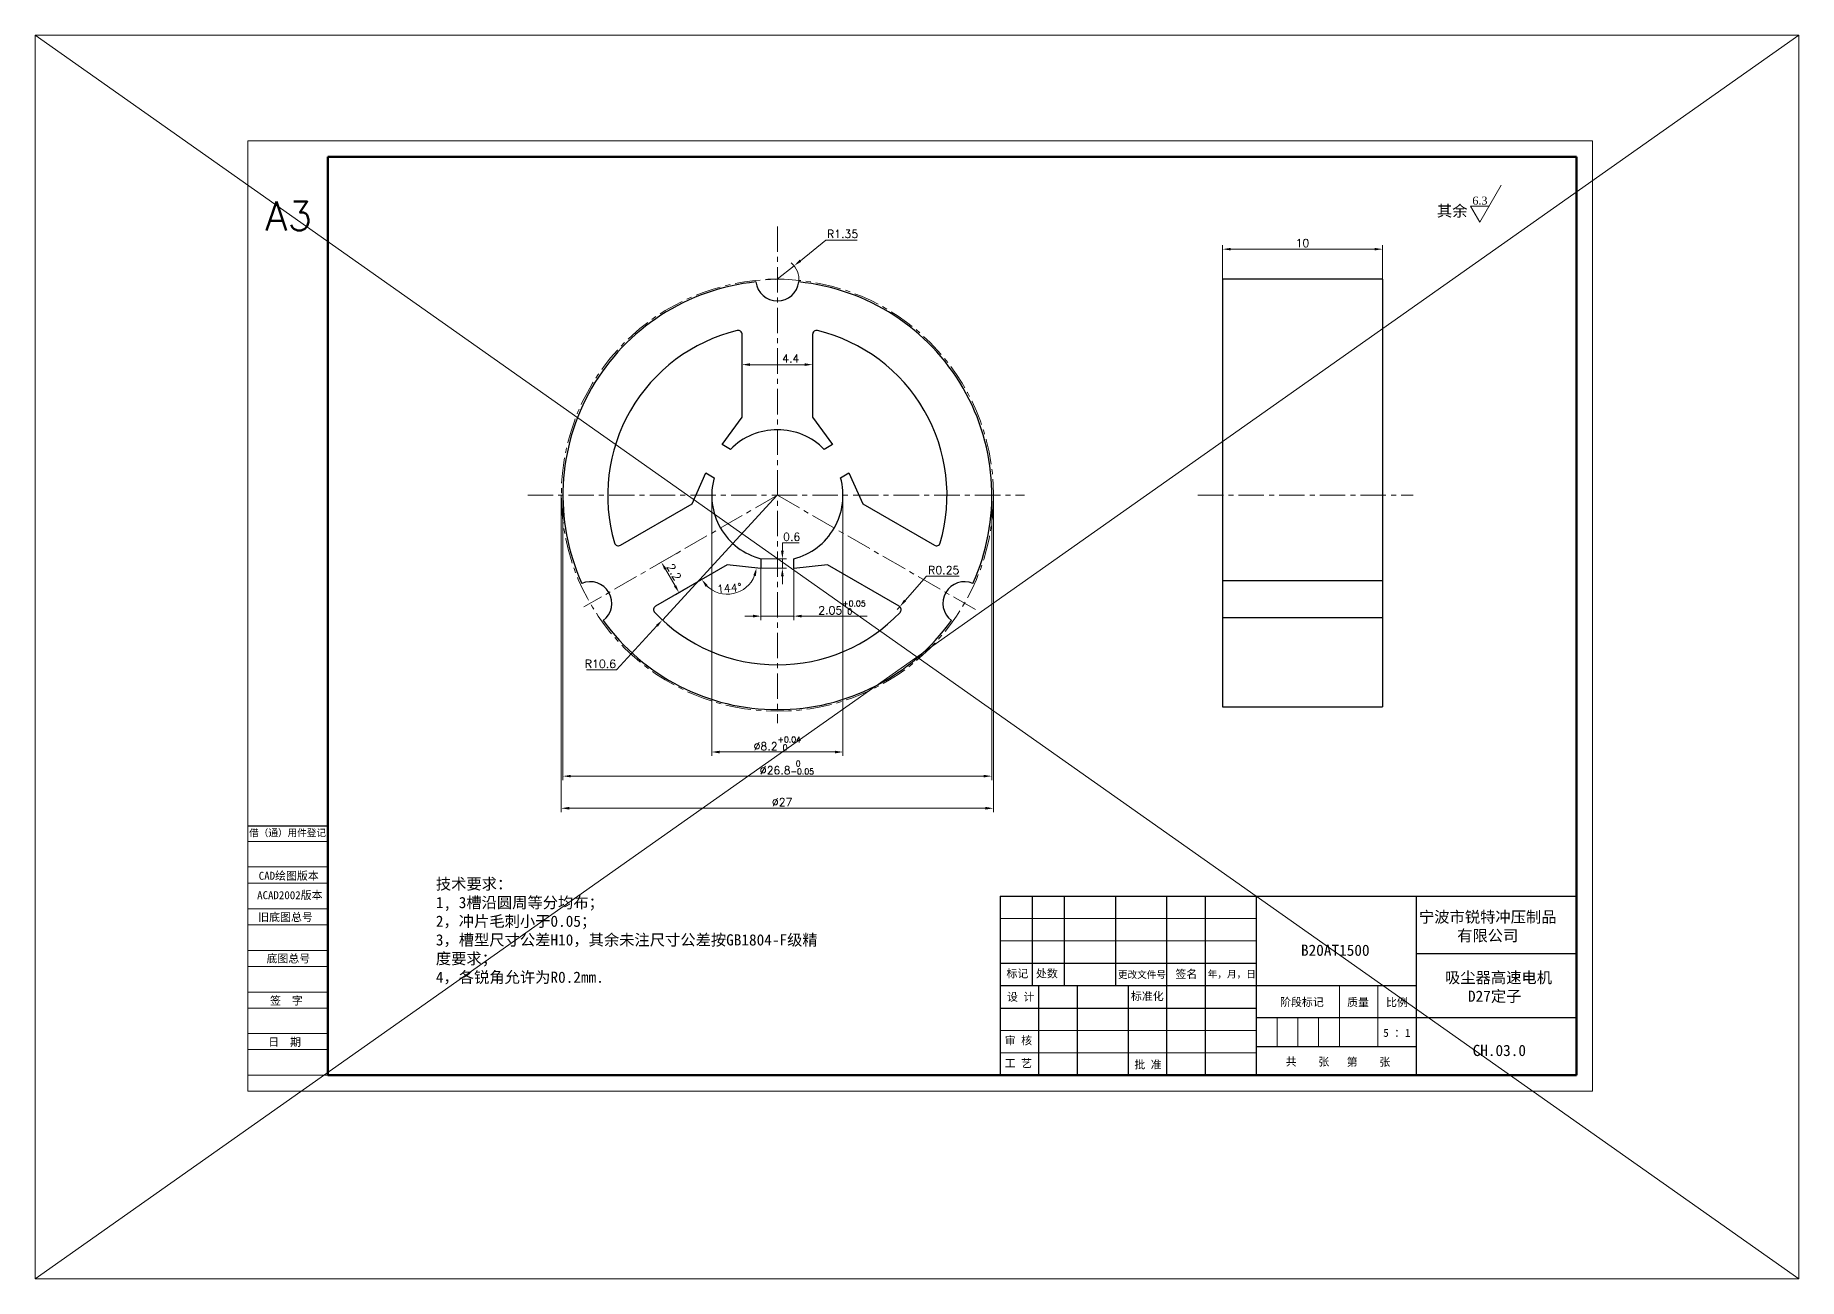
# Model space of a CAD drawing. Header units: millimetres. Extents: x 2881 to 4175, y 614 to 1739.
# Drawn here: x 3169.8 to 3280, y 1028.9 to 1106.6 of the extents above; entities that cross this region are included whole.
import ezdxf

# ---------------------------------------------------------------- set-up
doc = ezdxf.new("R2010")
doc.units = ezdxf.units.MM
doc.linetypes.add('CENTER', pattern=[50.8, 31.75, -6.35, 6.35, -6.35])
for name, color, linetype, lineweight in [('中心线', 1, 'CENTER', 9), ('实线', 7, 'Continuous', 25), ('尺寸标注', 2, 'Continuous', 9), ('引导线', 6, 'Continuous', 9), ('文本', 3, 'Continuous', 15), ('粗实线', 9, 'Continuous', 50)]:
    doc.layers.add(name, color=color, linetype=linetype, lineweight=lineweight)
doc.styles.add('st', font='txt.shx')
doc.styles.get("Standard").update_dxf_attribs({"font": 'simfang.ttf'})
doc.dimstyles.new('st0.2', dxfattribs={"dimscale": 0.2, "dimtxt": 2.5, "dimasz": 2.5, "dimexe": 1.25, "dimexo": 0, "dimtad": 1, "dimtoh": 1, "dimdec": 3, "dimdsep": 46, "dimtxsty": 'st', "dimcen": 0, "dimclrd": 256, "dimclre": 256, "dimclrt": 256, "dimadec": 4, "dimazin": 2, "dimtfac": 1, "dimtdec": 3, "dimtmove": 0, "dimatfit": 1, "dimfxl": 1, "dimlwd": -1, "dimlwe": -1, "dimarcsym": 0})

# ---------------------------------------------------------------- blocks, each defined once
blk = doc.blocks.new('*D86')
at = {"layer": 'Defpoints', "color": 0, "ltscale": 0.2, "transparency": 16777216}
for p in [(3202.76, 1077.86), (3229.56, 1077.86), (3229.56, 1060.3)]:
    blk.add_point(p, dxfattribs=at)
at = {"layer": '尺寸标注', "ltscale": 0.2, "transparency": 16777216}
for p, q in [((3202.76, 1077.86), (3202.76, 1060.05)), ((3229.56, 1077.86), (3229.56, 1060.05)), ((3203.26, 1060.3), (3229.06, 1060.3))]:
    blk.add_line(p, q, dxfattribs=at)
for points in [[(3203.26, 1060.38), (3203.26, 1060.22), (3202.76, 1060.3)], [(3229.06, 1060.38), (3229.06, 1060.22), (3229.56, 1060.3)]]:
    blk.add_solid(points, dxfattribs=at)
at = {"layer": '尺寸标注', "ltscale": 0.2, "transparency": 16777216, "insert": (3216.76, 1060.84), "char_height": 0.5, "attachment_point": 5, "style": 'st'}
blk.add_mtext('%%c26.8{}{\\H0.71x;\\C3;\\S 0^ -0.05;}', dxfattribs=at)
blk = doc.blocks.new('*D87')
at = {"layer": 'Defpoints', "color": 0, "ltscale": 0.2, "transparency": 16777216}
for p in [(3202.66, 1077.86), (3229.66, 1077.86), (3229.66, 1058.29)]:
    blk.add_point(p, dxfattribs=at)
at = {"layer": '尺寸标注', "ltscale": 0.2, "transparency": 16777216}
for p, q in [((3202.66, 1077.86), (3202.66, 1058.04)), ((3229.66, 1077.86), (3229.66, 1058.04)), ((3203.16, 1058.29), (3229.16, 1058.29))]:
    blk.add_line(p, q, dxfattribs=at)
for points in [[(3203.16, 1058.38), (3203.16, 1058.21), (3202.66, 1058.29)], [(3229.16, 1058.38), (3229.16, 1058.21), (3229.66, 1058.29)]]:
    blk.add_solid(points, dxfattribs=at)
at = {"layer": '尺寸标注', "ltscale": 0.2, "transparency": 16777216, "insert": (3216.46, 1058.67), "char_height": 0.5, "attachment_point": 5, "style": 'st'}
blk.add_mtext('%%c27', dxfattribs=at)
blk = doc.blocks.new('*D88')
at = {"layer": 'Defpoints', "color": 0, "ltscale": 0.2, "transparency": 16777216}
for p in [(3217.21, 1092.2), (3216.16, 1091.36)]:
    blk.add_point(p, dxfattribs=at)
at = {"layer": '尺寸标注', "ltscale": 0.2, "transparency": 16777216}
for p, q in [((3217.6, 1092.52), (3219.2, 1093.81)), ((3219.2, 1093.81), (3221.16, 1093.81)), ((3216.16, 1091.36), (3217.21, 1092.2))]:
    blk.add_line(p, q, dxfattribs=at)
blk.add_arc((3216.16, 1091.36), 1.35, 352.8886, 49.6081, dxfattribs=at)
blk.add_solid([(3217.55, 1092.58), (3217.65, 1092.45), (3217.21, 1092.2)], dxfattribs=at)
at = {"layer": '尺寸标注', "ltscale": 0.2, "transparency": 16777216, "insert": (3220.24, 1094.19), "char_height": 0.5, "attachment_point": 5, "style": 'st'}
blk.add_mtext('R1.35', dxfattribs=at)
blk = doc.blocks.new('*D89')
at = {"layer": 'Defpoints', "color": 0, "ltscale": 0.2, "transparency": 16777216}
for p in [(3213.96, 1087.91), (3218.36, 1087.91), (3218.36, 1086.02)]:
    blk.add_point(p, dxfattribs=at)
at = {"layer": '尺寸标注', "ltscale": 0.2, "transparency": 16777216}
for p, q in [((3213.96, 1087.91), (3213.96, 1085.77)), ((3218.36, 1087.91), (3218.36, 1085.77)), ((3214.46, 1086.02), (3217.86, 1086.02))]:
    blk.add_line(p, q, dxfattribs=at)
for points in [[(3214.46, 1086.11), (3214.46, 1085.94), (3213.96, 1086.02)], [(3217.86, 1086.11), (3217.86, 1085.94), (3218.36, 1086.02)]]:
    blk.add_solid(points, dxfattribs=at)
at = {"layer": '尺寸标注', "ltscale": 0.2, "transparency": 16777216, "insert": (3217, 1086.4), "char_height": 0.5, "attachment_point": 5, "style": 'st'}
blk.add_mtext('4.4', dxfattribs=at)
blk = doc.blocks.new('*D90')
at = {"layer": 'Defpoints', "color": 0, "ltscale": 0.2, "transparency": 16777216}
for p in [(3216.16, 1077.86), (3208.98, 1070.06)]:
    blk.add_point(p, dxfattribs=at)
at = {"layer": '尺寸标注', "ltscale": 0.2, "transparency": 16777216}
for p, q in [((3216.16, 1077.86), (3208.98, 1070.06)), ((3208.64, 1069.69), (3206.11, 1066.94)), ((3206.11, 1066.94), (3204.23, 1066.94))]:
    blk.add_line(p, q, dxfattribs=at)
blk.add_solid([(3208.58, 1069.75), (3208.7, 1069.64), (3208.98, 1070.06)], dxfattribs=at)
at = {"layer": '尺寸标注', "ltscale": 0.2, "transparency": 16777216, "insert": (3205.11, 1067.32), "char_height": 0.5, "attachment_point": 5, "style": 'st'}
blk.add_mtext('R10.6', dxfattribs=at)
blk = doc.blocks.new('*D91')
at = {"layer": 'Defpoints', "color": 0, "ltscale": 0.2, "transparency": 16777216}
for p in [(3212.06, 1077.86), (3220.26, 1077.86), (3220.26, 1061.81)]:
    blk.add_point(p, dxfattribs=at)
at = {"layer": '尺寸标注', "ltscale": 0.2, "transparency": 16777216}
for p, q in [((3212.06, 1077.86), (3212.06, 1061.56)), ((3220.26, 1077.86), (3220.26, 1061.56)), ((3212.56, 1061.81), (3219.76, 1061.81))]:
    blk.add_line(p, q, dxfattribs=at)
for points in [[(3212.56, 1061.89), (3212.56, 1061.72), (3212.06, 1061.81)], [(3219.76, 1061.89), (3219.76, 1061.72), (3220.26, 1061.81)]]:
    blk.add_solid(points, dxfattribs=at)
at = {"layer": '尺寸标注', "ltscale": 0.2, "transparency": 16777216, "insert": (3216.16, 1062.34), "char_height": 0.5, "attachment_point": 5, "style": 'st'}
blk.add_mtext('%%c8.2{}{\\H0.71x;\\C3;\\S+0.04^  0;}', dxfattribs=at)
blk = doc.blocks.new('*D92')
at = {"layer": 'Defpoints', "color": 0, "ltscale": 0.2, "transparency": 16777216}
for p in [(3215.14, 1073.29), (3217.19, 1073.29), (3217.19, 1070.3)]:
    blk.add_point(p, dxfattribs=at)
at = {"layer": '尺寸标注', "ltscale": 0.2, "transparency": 16777216}
for p, q in [((3215.14, 1073.29), (3215.14, 1070.05)), ((3217.19, 1073.29), (3217.19, 1070.05)), ((3214.64, 1070.3), (3214.14, 1070.3)), ((3215.14, 1070.3), (3217.19, 1070.3)), ((3217.69, 1070.3), (3221.77, 1070.3))]:
    blk.add_line(p, q, dxfattribs=at)
for points in [[(3214.64, 1070.39), (3214.64, 1070.22), (3215.14, 1070.3)], [(3217.69, 1070.39), (3217.69, 1070.22), (3217.19, 1070.3)]]:
    blk.add_solid(points, dxfattribs=at)
at = {"layer": '尺寸标注', "ltscale": 0.2, "transparency": 16777216, "insert": (3220.2, 1070.84), "char_height": 0.5, "attachment_point": 5, "style": 'st'}
blk.add_mtext('2.05{}{\\H0.71x;\\C3;\\S+0.05^  0;}', dxfattribs=at)
blk = doc.blocks.new('*D93')
at = {"layer": 'Defpoints', "color": 0, "ltscale": 0.2, "transparency": 16777216}
for p in [(3215.14, 1073.89), (3215.14, 1073.29), (3216.48, 1073.29)]:
    blk.add_point(p, dxfattribs=at)
at = {"layer": '尺寸标注', "ltscale": 0.2, "transparency": 16777216}
for p, q in [((3216.48, 1074.39), (3216.48, 1074.89)), ((3216.48, 1074.89), (3217.52, 1074.89)), ((3215.14, 1073.89), (3216.73, 1073.89)), ((3215.14, 1073.29), (3216.73, 1073.29)), ((3216.48, 1073.29), (3216.48, 1073.89)), ((3216.48, 1072.79), (3216.48, 1072.29))]:
    blk.add_line(p, q, dxfattribs=at)
for points in [[(3216.39, 1074.39), (3216.56, 1074.39), (3216.48, 1073.89)], [(3216.39, 1072.79), (3216.56, 1072.79), (3216.48, 1073.29)]]:
    blk.add_solid(points, dxfattribs=at)
at = {"layer": '尺寸标注', "ltscale": 0.2, "transparency": 16777216, "insert": (3217.06, 1075.26), "char_height": 0.5, "attachment_point": 5, "style": 'st'}
blk.add_mtext('0.6', dxfattribs=at)
blk = doc.blocks.new('*D94')
at = {"layer": 'Defpoints', "color": 0, "ltscale": 0.2, "transparency": 16777216}
for p in [(3223.65, 1070.71), (3223.81, 1070.89)]:
    blk.add_point(p, dxfattribs=at)
at = {"layer": '尺寸标注', "ltscale": 0.2, "transparency": 16777216}
for p, q in [((3224.14, 1071.27), (3225.48, 1072.81)), ((3225.48, 1072.81), (3227.52, 1072.81)), ((3223.65, 1070.71), (3223.81, 1070.89))]:
    blk.add_line(p, q, dxfattribs=at)
blk.add_solid([(3224.08, 1071.33), (3224.2, 1071.22), (3223.81, 1070.89)], dxfattribs=at)
at = {"layer": '尺寸标注', "ltscale": 0.2, "transparency": 16777216, "insert": (3226.56, 1073.18), "char_height": 0.5, "attachment_point": 5, "style": 'st'}
blk.add_mtext('R0.25', dxfattribs=at)
blk = doc.blocks.new('*D95')
at = {"layer": 'Defpoints', "color": 0, "ltscale": 0.2, "transparency": 16777216}
for p in [(3213.03, 1073.51), (3213.03, 1073.51), (3215.14, 1073.29), (3214.12, 1072.02), (3208.56, 1070.92)]:
    blk.add_point(p, dxfattribs=at)
at = {"layer": '尺寸标注', "ltscale": 0.2, "transparency": 16777216}
blk.add_arc((3213.03, 1073.51), 1.84, 225.6025, 338.3975, dxfattribs=at)
for points in [[(3214.66, 1072.85), (3214.83, 1072.81), (3214.86, 1073.31)], [(3211.68, 1072.14), (3211.81, 1072.24), (3211.44, 1072.59)]]:
    blk.add_solid(points, dxfattribs=at)
at = {"layer": '尺寸标注', "ltscale": 0.2, "transparency": 16777216, "insert": (3213.16, 1072.05), "char_height": 0.5, "attachment_point": 5, "rotation": 4.8979, "style": 'st'}
blk.add_mtext('144°', dxfattribs=at)
blk = doc.blocks.new('*D96')
at = {"layer": 'Defpoints', "color": 0, "ltscale": 0.2, "transparency": 16777216}
for p in [(3210.12, 1074.37), (3211.22, 1072.46), (3210.02, 1071.77)]:
    blk.add_point(p, dxfattribs=at)
at = {"layer": '尺寸标注', "ltscale": 0.2, "transparency": 16777216}
for p, q in [((3210.12, 1074.37), (3208.7, 1073.55)), ((3209.17, 1073.24), (3209.77, 1072.2)), ((3211.22, 1072.46), (3209.8, 1071.64))]:
    blk.add_line(p, q, dxfattribs=at)
for points in [[(3209.24, 1073.28), (3209.1, 1073.2), (3208.92, 1073.67)], [(3209.84, 1072.24), (3209.7, 1072.16), (3210.02, 1071.77)]]:
    blk.add_solid(points, dxfattribs=at)
at = {"layer": '尺寸标注', "ltscale": 0.2, "transparency": 16777216, "insert": (3209.71, 1073.06), "char_height": 0.5, "attachment_point": 5, "rotation": 300, "style": 'st'}
blk.add_mtext('2.2', dxfattribs=at)
blk = doc.blocks.new('*D97')
at = {"layer": 'Defpoints', "color": 0, "ltscale": 0.2, "transparency": 16777216}
for p in [(3253.98, 1093.24), (3243.98, 1091.36), (3253.98, 1091.36)]:
    blk.add_point(p, dxfattribs=at)
at = {"layer": '尺寸标注', "ltscale": 0.2, "transparency": 16777216}
for p, q in [((3243.98, 1091.36), (3243.98, 1093.49)), ((3244.48, 1093.24), (3253.48, 1093.24)), ((3253.98, 1091.36), (3253.98, 1093.49))]:
    blk.add_line(p, q, dxfattribs=at)
for points in [[(3244.48, 1093.32), (3244.48, 1093.16), (3243.98, 1093.24)], [(3253.48, 1093.32), (3253.48, 1093.16), (3253.98, 1093.24)]]:
    blk.add_solid(points, dxfattribs=at)
at = {"layer": '尺寸标注', "ltscale": 0.2, "transparency": 16777216, "insert": (3248.97, 1093.62), "char_height": 0.5, "attachment_point": 5, "style": 'st'}
blk.add_mtext('10', dxfattribs=at)

msp = doc.modelspace()

# ---------------------------------------------------------------- linework, layer by layer
at = {"layer": '中心线', "ltscale": 0.05}
for p, q in [((3216.1645, 1094.6629), (3216.1645, 1063.6197)), ((3200.5697, 1077.8553), (3231.5971, 1077.8553)), ((3216.1645, 1077.8553), (3204.0826, 1070.8798)), ((3216.1645, 1077.8553), (3228.6243, 1070.6616)), ((3242.4395, 1077.8553), (3255.8931, 1077.8553))]:
    msp.add_line(p, q, dxfattribs=at)
at = {"layer": '中心线', "ltscale": 0.2}
msp.add_line((3215.5777, 1091.3553), (3216.5871, 1091.3553), dxfattribs=at)
at = {"layer": '中心线', "ltscale": 0.05}
msp.add_circle((3216.1645, 1077.8553), 13.5, dxfattribs=at)
at = {"layer": '实线'}
for p, q in [((3253.98, 1091.3553), (3243.98, 1091.3553)), ((3243.98, 1091.3553), (3243.98, 1072.5161)), ((3253.98, 1091.3553), (3253.98, 1072.5161)), ((3213.9645, 1082.7415), (3213.9645, 1087.9111)), ((3218.3645, 1087.9111), (3218.3645, 1082.7415)), ((3212.7195, 1081.0278), (3213.9645, 1082.7415)), ((3218.3645, 1082.7415), (3219.6096, 1081.0278)), ((3213.2391, 1080.7278), (3212.7195, 1081.0278)), ((3219.6096, 1081.0278), (3219.09, 1080.7278)), ((3210.8329, 1077.3174), (3211.6945, 1079.2525)), ((3211.6945, 1079.2525), (3212.2141, 1078.9525)), ((3220.115, 1078.9525), (3220.6346, 1079.2525)), ((3220.6346, 1079.2525), (3221.4962, 1077.3174)), ((3206.3559, 1074.7326), (3210.8329, 1077.3174)), ((3221.4962, 1077.3174), (3225.9732, 1074.7326)), ((3213.0329, 1073.5069), (3208.5559, 1070.9221)), ((3215.1395, 1073.2854), (3213.0329, 1073.5069)), ((3215.1395, 1073.8854), (3215.1395, 1073.2854)), ((3217.1895, 1073.2854), (3217.1895, 1073.8854)), ((3219.2962, 1073.5069), (3217.1895, 1073.2854)), ((3223.7732, 1070.9221), (3219.2962, 1073.5069)), ((3253.98, 1072.5161), (3243.98, 1072.5161)), ((3243.98, 1072.5161), (3243.98, 1070.1958)), ((3253.98, 1072.5161), (3253.98, 1070.1958)), ((3253.98, 1070.1958), (3243.98, 1070.1958)), ((3243.98, 1070.1958), (3243.98, 1064.6224)), ((3253.98, 1070.1958), (3253.98, 1064.6224)), ((3243.98, 1064.6224), (3253.98, 1064.6224)), ((3183.082, 1057.2043), (3188.082, 1057.2043)), ((3188.082, 1041.6043), (3188.082, 1052.8043)), ((3188.082, 1052.8043), (3188.082, 1041.6043)), ((3230.082, 1052.8043), (3266.082, 1052.8043)), ((3230.0857, 1052.8043), (3230.0857, 1041.6043)), ((3232.0857, 1052.8043), (3232.0857, 1047.2043)), ((3234.0857, 1052.8043), (3234.0857, 1047.2043)), ((3237.2857, 1052.8043), (3237.2857, 1047.2043)), ((3240.4857, 1052.8043), (3240.4857, 1041.6043)), ((3242.8857, 1052.8043), (3242.8857, 1041.6043)), ((3246.0857, 1052.8043), (3246.0857, 1041.6043)), ((3256.082, 1052.8043), (3256.082, 1041.6043)), ((3256.082, 1049.2043), (3266.082, 1049.2043)), ((3230.082, 1048.6043), (3246.0857, 1048.6043)), ((3230.082, 1047.2043), (3246.0857, 1047.2043)), ((3232.4857, 1047.2043), (3232.4857, 1041.6043)), ((3234.8857, 1047.2043), (3234.8857, 1041.6043)), ((3238.0857, 1047.2043), (3238.0857, 1041.6043)), ((3246.0857, 1047.2043), (3256.082, 1047.2043)), ((3230.082, 1045.8043), (3246.0857, 1045.8043)), ((3246.0857, 1045.2043), (3266.082, 1045.2043)), ((3246.0857, 1043.4043), (3256.082, 1043.4043)), ((3230.082, 1041.6043), (3266.082, 1041.6043))]:
    msp.add_line(p, q, dxfattribs=at)
for centre, radius, start, end in [((3216.1645, 1077.8553), 13.4, 95.737515, 204.262485), ((3216.1645, 1091.3553), 1.35, 187.111447, 352.888553), ((3216.1645, 1077.8553), 13.4, 335.737515, 84.262485), ((3216.1645, 1077.8553), 10.6, 103.692736, 196.307264), ((3213.7145, 1087.9111), 0.25, 0, 103.692736), ((3218.6145, 1087.9111), 0.25, 76.307264, 180), ((3216.1645, 1077.8553), 10.6, 343.692736, 76.307264), ((3216.1645, 1077.8553), 4.1, 44.477512, 135.522488), ((3216.1645, 1077.8553), 4.1, 164.477512, 255.522488), ((3216.1645, 1077.8553), 4.1, 284.477512, 15.522488), ((3206.2309, 1074.9491), 0.25, 196.307264, 300), ((3226.0982, 1074.9491), 0.25, 240, 343.692736), ((3204.4732, 1071.1053), 1.35, 307.111447, 112.888553), ((3227.8559, 1071.1053), 1.35, 67.111447, 232.888553), ((3208.6809, 1070.7056), 0.25, 120, 223.692736), ((3223.6482, 1070.7056), 0.25, 316.307264, 60), ((3216.1645, 1077.8553), 13.4, 215.737515, 324.262485), ((3216.1645, 1077.8553), 10.6, 223.692736, 316.307264)]:
    msp.add_arc(centre, radius, start, end, dxfattribs=at)
at = {"layer": '尺寸标注', "ltscale": 0.2}
for p, q in [((3169.8, 1106.6113), (3279.9758, 1106.6113)), ((3169.8, 1028.8834), (3169.8, 1106.6113)), ((3169.8, 1106.6113), (3279.9758, 1028.8834)), ((3279.9758, 1106.6113), (3169.8, 1028.8834)), ((3279.9758, 1106.6113), (3279.9758, 1028.8834)), ((3279.9758, 1028.8834), (3169.8, 1028.8834))]:
    msp.add_line(p, q, dxfattribs=at)
at = {"layer": '引导线'}
for p, q in [((3183.082, 1100.0043), (3267.082, 1100.0043)), ((3183.082, 1040.6043), (3183.082, 1100.0043)), ((3267.082, 1040.6043), (3267.082, 1100.0043)), ((3188.082, 1056.2043), (3183.082, 1056.2043)), ((3188.082, 1054.6364), (3183.082, 1054.6364)), ((3188.082, 1053.6043), (3183.082, 1053.6043)), ((3188.082, 1052.0043), (3183.082, 1052.0043)), ((3230.082, 1051.4043), (3246.0857, 1051.4043)), ((3188.082, 1051.0043), (3183.082, 1051.0043)), ((3230.082, 1050.0043), (3246.0857, 1050.0043)), ((3188.082, 1049.4043), (3183.082, 1049.4043)), ((3188.082, 1048.4043), (3183.082, 1048.4043)), ((3188.082, 1046.8043), (3183.082, 1046.8043)), ((3188.082, 1045.8043), (3183.082, 1045.8043)), ((3188.082, 1044.2043), (3183.082, 1044.2043)), ((3230.082, 1044.4043), (3246.0857, 1044.4043)), ((3188.082, 1043.2043), (3183.082, 1043.2043)), ((3230.082, 1043.0043), (3246.0857, 1043.0043)), ((3188.082, 1041.6043), (3183.082, 1041.6043)), ((3183.082, 1040.6043), (3267.082, 1040.6043))]:
    msp.add_line(p, q, dxfattribs=at)
at = {"layer": '文本'}
for p, q in [((3260.0544, 1094.9291), (3261.3846, 1097.2331)), ((3260.6363, 1095.9371), (3259.4724, 1095.9371)), ((3259.4724, 1095.9371), (3260.0544, 1094.9291))]:
    msp.add_line(p, q, dxfattribs=at)
at = {"layer": '文本', "ltscale": 0.2}
for p, q in [((3251.282, 1047.2043), (3251.282, 1043.4043)), ((3253.682, 1047.2043), (3253.682, 1043.4043)), ((3247.382, 1045.2043), (3247.382, 1043.4043)), ((3248.682, 1045.2043), (3248.682, 1043.4043)), ((3249.982, 1045.2043), (3249.982, 1043.4043))]:
    msp.add_line(p, q, dxfattribs=at)
at = {"layer": '粗实线'}
for p, q in [((3188.082, 1041.6043), (3188.082, 1099.0043)), ((3188.082, 1099.0043), (3266.082, 1099.0043)), ((3266.082, 1041.6043), (3266.082, 1099.0043)), ((3188.082, 1041.6043), (3266.082, 1041.6043))]:
    msp.add_line(p, q, dxfattribs=at)

# ---------------------------------------------------------------- texts
at = {"layer": '实线', "ltscale": 0.2, "insert": (3184.1703, 1096.2154), "char_height": 1.8, "width": 5, "attachment_point": 1, "style": 'st'}
msp.add_mtext('A3', dxfattribs=at)
at = {"layer": '实线', "char_height": 0.7, "attachment_point": 5}
for s, insert, width in [('宁波市锐特冲压制品\\P有限公司', (3260.5463, 1050.8759), 12.63596), ('B20AT1500', (3251.0205, 1049.4128), 7.8742), (' 吸尘器高速电机\\PD27定子', (3260.9819, 1047.0887), 12.63596), ('CH.03.0', (3261.2696, 1043.1492), 9.2005)]:
    msp.add_mtext(s, dxfattribs=dict(at, insert=insert, width=width))
at = {"layer": '文本'}
for s, insert, char_height, width, attachment_point in [('{\\fTimes New Roman|b0|i0|c0|p18;6.3}', (3259.5842, 1096.5261), 0.5, 2.92, 1), ('其余', (3258.3281, 1095.2021), 0.7, 12.63596, 8), ('技术要求：\\P1, 3槽沿圆周等分均布；\\P2，冲片毛刺小于0.05；\\P3，槽型尺寸公差H10，其余未注尺寸公差按GB1804-F级精度要求；\\P4，各锐角允许为R0.2mm.\\P   ', (3194.8277, 1050.0146), 0.7, 23.880809, 4)]:
    msp.add_mtext(s, dxfattribs=dict(at, insert=insert, char_height=char_height, width=width, attachment_point=attachment_point))
at = {"layer": '文本', "ltscale": 0.2, "attachment_point": 5}
for s, insert, char_height, width in [('借（通）用件登记', (3185.5644, 1056.7255), 0.44, 10.22572), ('CAD绘图版本', (3185.6355, 1054.0433), 0.5, 15.159404), ('ACAD2002版本', (3185.704, 1052.829), 0.5, 11.701904), ('旧底图总号', (3185.4335, 1051.4563), 0.5, 13.237686), ('底图总号', (3185.6121, 1048.8698), 0.5, 2.90232), ('标记', (3231.1588, 1047.936), 0.5, 2.90232), ('处数', (3233.0028, 1047.9317), 0.5, 2.90232), ('更改文件号', (3238.9422, 1047.8654), 0.44, 6.437633), ('签名', (3241.7152, 1047.8973), 0.5, 2.90232), ('年，月，日', (3244.5536, 1047.893), 0.44, 2.90232), ('设 计', (3231.3633, 1046.4723), 0.5, 2.90232), ('标准化', (3239.2762, 1046.5178), 0.5, 2.90232), ('签  字', (3185.49, 1046.2377), 0.5, 2.90232), ('阶段标记', (3248.9373, 1046.1468), 0.5, 2.90232), ('质量', (3252.4399, 1046.1352), 0.5, 2.90232), ('比例', (3254.8741, 1046.1352), 0.5, 2.90232), ('5 ：1', (3254.8714, 1044.248), 0.5, 2.90232), ('日  期', (3185.3784, 1043.6501), 0.5, 2.90232), ('审 核', (3231.2267, 1043.7442), 0.5, 2.90232), ('工 艺', (3231.2187, 1042.3346), 0.5, 2.90232), ('批 准', (3239.3217, 1042.2414), 0.5, 2.90232), ('共    张', (3249.2834, 1042.4204), 0.5, 2.90232), ('第    张', (3253.0967, 1042.4024), 0.5, 2.90232)]:
    msp.add_mtext(s, dxfattribs=dict(at, insert=insert, char_height=char_height, width=width))

# ---------------------------------------------------------------- dimensions: what is measured, and where the dimension line sits
at = {"layer": '尺寸标注', "ltscale": 0.2}
for center, mpoint, picture, middle in [((3216.1645, 1091.3553), (3217.2137, 1092.2048), '*D88', (3220.2427, 1093.814)), ((3216.1645, 1077.8553), (3208.9815, 1070.0602), '*D90', (3205.1086, 1066.9425)), ((3223.6482, 1070.7056), (3223.8123, 1070.8941), '*D94', (3226.5637, 1072.8097))]:
    dim = msp.add_radius_dim(center=center, mpoint=mpoint, dimstyle='st0.2', dxfattribs=at)
    dim.commit()
    dim.dimension.update_dxf_attribs({"geometry": picture, "text_midpoint": middle, "dimtype": 164})
for base, p1, p2, picture, middle in [((3253.98, 1093.2414), (3243.98, 1091.3553), (3253.98, 1091.3553), '*D97', (3248.9712, 1093.2414)), ((3218.3645, 1086.0225), (3213.9645, 1087.9111), (3218.3645, 1087.9111), '*D89', (3216.9999, 1086.0225))]:
    dim = msp.add_linear_dim(base=base, p1=p1, p2=p2, dimstyle='st0.2', dxfattribs=at)
    dim.commit()
    dim.dimension.update_dxf_attribs({"geometry": picture, "text_midpoint": middle, "dimtype": 160})
dim = msp.add_linear_dim(base=(3229.6645, 1058.2941), p1=(3202.6645, 1077.8553), p2=(3229.6645, 1077.8553), text='%%c<>', dimstyle='st0.2', dxfattribs=at)
dim.commit()
dim.dimension.update_dxf_attribs({"geometry": '*D87', "text_midpoint": (3216.4589, 1058.2941), "dimtype": 160})
for base, p1, p2, text, override, picture, middle in [((3229.5645, 1060.3005), (3202.7645, 1077.8553), (3229.5645, 1077.8553), '%%c<>{}{\\H0.71x;\\C3;\\S 0^ -0.05;}', {"dimtp": 0, "dimtm": 0.05, "dimtdec": 3, "dimtzin": 8}, '*D86', (3216.7555, 1060.3005)), ((3220.2645, 1061.8053), (3212.0645, 1077.8553), (3220.2645, 1077.8553), '%%c<>{}{\\H0.71x;\\C3;\\S+0.04^  0;}', {"dimtp": 0.04, "dimtm": 0, "dimtdec": 3, "dimtzin": 8}, '*D91', (3216.1645, 1061.8053)), ((3217.1895, 1070.3037), (3215.1395, 1073.2854), (3217.1895, 1073.2854), '<>{}{\\H0.71x;\\C3;\\S+0.05^  0;}', {"dimtp": 0.05, "dimtm": 0, "dimtdec": 3, "dimtzin": 8}, '*D92', (3220.1996, 1070.3037))]:
    dim = msp.add_linear_dim(base=base, p1=p1, p2=p2, text=text, dimstyle='st0.2', override=override, dxfattribs=at)
    dim.commit()
    dim.dimension.update_dxf_attribs({"geometry": picture, "text_midpoint": middle, "dimtype": 160})
for base, p1, p2, angle, picture, middle, dimtype in [((3216.477, 1073.2854), (3215.1395, 1073.8854), (3215.1395, 1073.2854), 90, '*D93', (3217.0603, 1074.8854), 160), ((3210.0176, 1071.766), (3210.1236, 1074.3675), (3211.2236, 1072.4623), 300, '*D96', (3209.3805, 1072.8695), 161)]:
    dim = msp.add_linear_dim(base=base, p1=p1, p2=p2, angle=angle, dimstyle='st0.2', dxfattribs=at)
    dim.commit()
    dim.dimension.update_dxf_attribs({"geometry": picture, "text_midpoint": middle, "dimtype": dimtype})
dim = msp.add_angular_dim_2l(base=(3214.115481, 1072.016826), line1=((3213.032905, 1073.506865), (3208.555924, 1070.922079)), line2=((3215.13954, 1073.285449), (3213.032905, 1073.506865)), dimstyle='st0.2', dxfattribs=at)
dim.commit()
dim.dimension.update_dxf_attribs({"geometry": '*D95', "text_midpoint": (3213.190156, 1071.671801), "dimtype": 162})

doc.saveas('drawing.dxf')
